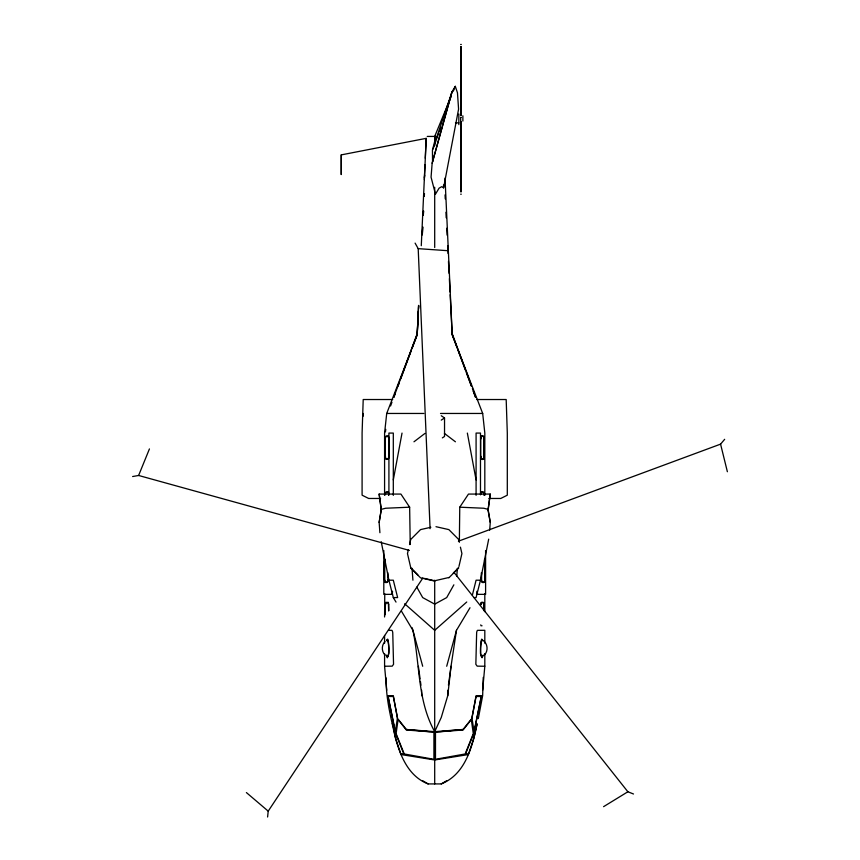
<?xml version="1.0" encoding="UTF-8"?>
<svg xmlns="http://www.w3.org/2000/svg" width="860" height="860" viewBox="0 0 860 860"><rect width="100%" height="100%" fill="white"/><g stroke="black" fill="none" stroke-linecap="round" stroke-linejoin="round"><path stroke-width="1.29" d="M385.355 456.972L385.334 439.008C383.614 435.267 390.053 434.44 388.634 438.45M384.549 561.795L384.549 579.704M385.43 439.041C384.076 436.514 388.838 435.181 388.602 437.88M480.751 439.041L480.708 437.482M484.051 456.563L484.051 438.654M426.119 142.642L426.194 138.352L341.259 154.886L341.259 174.505L341.259 154.886M461.293 100.104L460.723 115.477L460.981 46.58L461.293 115.477M460.799 115.09L461.293 106.403M385.441 494.715C383.764 490.608 390.548 490.952 388.645 494.994M384.56 561.386L384.581 580.511M388.645 456.466L388.709 457.369M388.731 456.972L388.741 438.654M385.441 605.203L385.678 602.376L388.397 602.376L388.645 610.761M387.849 579.608L387.903 580.876M392.515 591.261L392.515 591.615A3.031 1.053 -90 0 1 392.364 592.787L391.934 593.948A3.526 1.215 -90 0 1 391.504 594.346L391.375 594.367M480.665 438.245L480.654 456.563M484.836 580.113L484.793 560.623M460.659 114.423L460.981 100.104M385.441 494.414C384.441 492.07 389.053 491.479 388.602 493.833M384.656 561.591L384.581 561M385.366 604.311L385.334 614.728M387.849 579.909C389.462 583.058 383.538 583.768 384.689 580.478M480.762 494.414C479.117 491.049 485.33 490.651 483.943 494.113M483.954 456.767L484.008 457.735M484.029 457.369L483.965 439.041M480.762 604.903L480.686 604.311M418.54 305.504L417.207 334.701L412.241 348.01M421.282 245.713L424.98 164.851M425.281 158.229L426.194 138.352L424.356 179.547M478.321 718.595L482.643 695.708L483.245 677.422M418.411 311.148L417.207 334.701L386.71 413.456L384.581 433.075L384.581 495.381M418.551 308.525L418.68 305.913M422.378 233.823L422.712 227.126M423.335 215.086L423.539 211.076M424.292 196.349L424.431 193.672M432.15 163.217L452.027 91.762L432.15 163.217L431.064 177.149L435.461 194.177L439.062 188.189L441.76 186.631L443.588 187.846L458.584 109.134L457.466 92.805L455.305 86.312L452.027 91.762L436.74 137.31M418.659 305.429L417.207 333.583L393.794 397.234M422.292 234.941L422.701 226.932M423.313 214.914L423.529 210.904M424.281 196.22L424.421 193.554M392.719 399.524L363.21 399.524L362.092 433.075L362.092 495.188L368.66 498.467L380.582 498.467M388.623 457.058C390.01 460.272 384.065 460.272 385.452 457.058M384.667 561.3L384.603 560.623M480.772 438.159C479.3 434.88 485.406 434.923 483.943 438.159M480.772 494.113C479.987 491.909 484.438 491.64 483.922 493.833M480.772 604.612C479.321 601.355 485.395 601.355 483.943 604.612M484.728 580.199C486.137 583.424 480.149 583.435 481.568 580.199M484.793 580.876L484.61 559.279M489.684 530.136L490.254 522.407L488.093 509.356L490.254 494.07L468.474 494.07L459.756 507.196L459.358 541.865M456.767 576.232L457.369 568.299M388.602 457.337C389.129 459.358 384.947 459.358 385.473 457.337M384.689 561.021L384.839 559.15M385.473 604.333C384.914 602.29 389.161 602.29 388.602 604.333M483.922 457.337C485.115 460.67 479.063 459.939 480.762 456.767M480.794 604.333C480.235 602.29 484.481 602.29 483.922 604.333M482.643 690.268L484.814 666.253L477.182 666.145L475.849 664.307L476.633 633.057A3.031 1.043 89.6 0 1 476.773 631.885L477.192 630.735A3.515 1.215 89.6 0 1 477.623 630.337L484.814 630.316L484.814 643.248M384.764 593.712L384.581 616.996M267.6 817L268.212 811.141L422.926 577.909M384.71 560.763L384.936 559.838M387.796 580.736C388.139 582.435 384.345 582.489 384.71 580.736M480.815 437.622C480.482 435.762 484.502 435.966 483.922 437.88M483.9 457.595C484.191 459.423 480.245 459.229 480.794 457.337M484.685 580.736C485.051 582.478 481.235 582.478 481.6 580.736M392.235 723.755L393.568 723.475L387.871 695.708L393.31 695.708L397.632 718.595L406.361 729.484L434.698 731.656L441.255 717.487L447.748 695.708L451.027 666.253L456.477 630.316L470.001 607.74M424.388 177.611L424.7 175.257M385.441 431.838L385.764 429.366M490.254 522.407L488.093 510.399L490.254 494.07M448.436 685.205L451.027 666.253M379.905 532.716L379.142 522.407L381.302 509.356L379.142 494.07L400.921 494.07L409.639 507.196L410.241 544.509M379.142 522.407L381.302 509.356L385.635 508.238L409.639 507.196M393.31 479.901L402.029 433.075M473.925 597.582L476.085 597.582L480.482 580.199L488.695 539.145M483.212 655.008L482.051 657.792L480.708 655.008L480.632 648.279A8.847 1.086 -87.8 0 1 481.439 640.937L481.718 640.044A8.74 1.075 -87.8 0 1 482.503 640.764M408.371 549.733L407.479 553.593L410.757 567.74L417.863 574.846M409.564 544.584L410.757 539.435L420.529 529.61L430.838 527.277M458.939 566.461L461.917 553.593L460.423 547.154M432.548 161.798L432.44 150.135L435.977 136.428L427.237 136.428M472.377 595.099L476.085 580.199L480.482 580.199M386.817 640.044L387.677 639.098A9.621 1.183 87.8 0 1 388.559 643.527A9.46 1.161 87.8 0 1 388.924 653.041L387.344 657.792L386.183 655.008M446.706 666.253L456.477 630.316M386.172 677.916C385.742 698.428 391.063 718.315 395.471 738.213C400.556 756.639 408.952 776.644 428.14 783.922L441.255 783.922C465.367 774.365 472.323 746.738 477.16 723.755L475.827 723.475L481.525 695.708L476.085 695.708L471.753 718.595L463.035 729.484L440.137 731.656L429.258 731.656L406.361 729.484M433.021 149.07L438.869 132.601M439.288 131.429L440.546 127.893M390.58 405.974L391.956 402.233M393.826 397.363L395.213 393.654M397.987 386.226L399.373 382.506M400.76 378.798L411.381 350.321M132.623 476.537L138.621 475.472L149.436 448.92M451.285 96.094L434.698 136.428L434.698 145.791M453.295 91.203L455.305 86.312M453.865 584.832L446.706 597.582L434.698 604.139L422.69 597.582L416.831 587.154M384.968 641.56C381.453 645.172 381.453 651.385 384.968 655.008M484.427 655.008C488.609 650.794 487.706 643.011 482.492 640.044L481.718 639.098A9.621 1.183 -87.8 0 0 480.837 643.527A9.46 1.161 -87.8 0 0 480.471 653.041L480.536 654.008M458.412 541.198L720.572 444.136L724.658 439.31M453.306 573.061L458.638 567.74M448.866 577.812L458.638 568.051M466.754 602L434.698 630.316L404.651 603.774M413.972 441.793L424.969 433.408M441.255 420.121L444.534 417.96L441.255 415.724M442.352 437.89L444.534 436.45L444.534 417.96M603.58 806.669L627.875 791.77L633.497 793.995M441.255 783.922L446.706 780.719M448.866 577.501L434.698 580.779L424.388 578.393M463.035 729.484L434.698 731.656C417.315 700.653 420.056 664.113 412.918 630.316L412.144 627.746M460.659 44.451L461.293 44.451M460.659 47.343L461.293 47.343M460.659 48.794L461.293 48.794M460.659 91.848L461.293 91.848M460.659 93.106L461.293 93.106M460.659 93.74L461.293 93.74M460.659 111.972L461.293 111.972M461.293 117.347L460.659 117.347L460.981 192.059L461.293 121.905M455.456 122.851L458.831 122.851M460.659 124.216L460.659 126.667L461.293 126.667M461.293 132.236L460.723 121.905M460.659 126.667L461.293 138.535M460.659 144.899L461.293 144.899M460.659 145.533L461.293 145.533M460.659 146.791L461.293 146.791M460.659 189.845L461.293 189.845M460.659 191.296L461.293 191.296M460.659 194.188L461.293 194.188M476.676 399.524L506.185 399.524L507.303 433.075L507.303 495.188L500.735 498.467L488.813 498.467M386.71 413.456L423.808 413.456M440.513 413.456L482.686 413.456L484.814 433.075L484.814 495.381M388.913 580.199L393.31 580.199L397.632 597.582L393.31 597.582L388.913 580.199L381.216 541.714M482.051 625.768L480.998 625.747L480.772 624.844M388.913 630.316L391.773 630.337A3.515 1.215 -89.6 0 1 392.203 630.735L392.622 631.885A3.031 1.043 -89.6 0 1 392.762 633.057L393.547 664.307L392.214 666.145L384.581 666.253L386.753 690.268M400.921 754.542L434.698 759.982L468.474 754.542M459.756 507.196L483.761 508.238L488.093 509.356L488.093 510.399M415.1 243.111L418.196 248.648L446.706 250.625M478.02 594.367L477.891 594.346A3.526 1.215 -90 0 1 477.461 593.948L477.031 592.787A3.031 1.053 -90 0 1 476.881 591.615L476.87 591.261M435.988 526.696L448.866 529.61L458.638 539.435L459.229 542.015M434.698 581.091L420.529 577.812L410.757 568.051M138.621 475.472L409.392 550.421M484.459 559.838L484.685 560.763M422.69 780.719L428.14 783.922M444.426 433.408L455.424 441.793M246.39 792.576L268.212 811.141M484.728 594.346L484.631 593.712M454.015 572.427L627.875 791.77M393.31 597.582L396.019 602.097M401.426 611.127L412.918 630.316L422.69 666.253M476.537 593.712L476.666 593.948A3.526 1.215 -90 0 0 477.096 594.346L485.599 594.367L485.599 550.54M482.686 413.456L452.188 334.701L450.188 294.711M457.154 348.01L452.188 334.701L445.029 178.106M458.014 350.321L465.4 370.123M466.324 372.606L471.409 386.226M473.258 391.171L475.558 397.363M452.188 333.583L471.463 386M472.387 388.494L475.601 397.234M720.572 444.136L727.377 471.731M467.356 433.075L476.085 479.901M418.368 666.253L420.088 678.895M420.433 681.421L420.959 685.205M379.142 494.07L381.302 510.399M412.026 568.299L412.918 580.199M481.492 580.876L481.535 572.728M384.603 580.876L384.656 579.909M363.21 413.456L363.35 416.079M445.05 194.887L445.254 198.886M445.942 212.237L446.2 217.763M446.759 228.266L447.092 235.156M447.651 245.541L448.06 253.485M448.469 261.44L449.081 273.362M449.361 278.661L450.049 292.024M484.029 437.858L483.954 438.45M484.029 493.812L483.965 494.994M480.686 457.369L480.751 456.176M484.029 604.311L483.954 604.903M418.196 248.648L430.086 528.674M388.709 437.858L388.645 438.75M388.709 493.812L388.741 494.973M385.366 457.369L385.43 456.176M388.709 604.311L388.741 610.75M443.588 187.846L443.534 185.007M484.04 494.199L484.062 494.973M484.04 604.698L483.965 610.761L484.051 605.107M481.46 580.113L481.439 572.738M460.745 124.442L460.981 138.535M484.814 594.367L484.814 611.675M484.814 653.6L484.814 666.124M480.482 494.822L480.482 433.075L476.085 433.075L476.085 495.36M462.873 115.81L462.873 121.045M458.831 113.993L458.831 124.646M447.748 690.268L447.748 695.708M434.698 187.286L434.698 247.519M434.698 580.199L434.698 783.922M421.647 690.268L421.647 695.708M393.31 495.36L393.31 433.075L388.913 433.075L388.913 494.822M388.741 439.008L388.741 456.208M387.849 572.728L387.957 579.35M384.581 635.486L384.581 643.248M384.581 653.6L384.581 666.124M383.796 550.54L383.796 594.367L392.3 594.346A3.526 1.215 -90 0 0 392.59 594.131M386.624 655.696A8.686 1.591 -88.1 0 0 388.569 654.385L388.763 648.279A8.74 1.075 87.8 0 0 387.967 640.969L387.677 640.044A8.74 1.075 87.8 0 0 386.892 640.764M482.772 655.696A8.686 1.591 88.1 0 1 480.826 654.385M435.483 732.075L435.483 759.283L465.152 753.973L473.29 733.644L471.301 719.551L463.078 730L435.483 732.075M397.417 718.1L395.353 731.591L388.15 696.492L393.332 696.482L397.417 718.1M398.094 719.551L396.105 733.644L404.243 753.973L433.913 759.283L433.913 732.075L406.318 730L398.094 719.551M476.064 696.482L471.989 718.057L474.043 731.591L481.245 696.492L476.064 696.482M474.344 730.978L474.107 737.138L476.935 724.518L475.72 724.26L474.344 730.978M473.656 738.74L468.625 753.801L465.625 753.801L473.656 733.741L473.656 738.74M392.88 724.421L395.288 737.138L395.288 732.226L393.676 724.26L392.88 724.421M403.77 753.801L400.771 753.801L395.74 738.74L395.74 733.741L403.77 753.801"/></g></svg>
